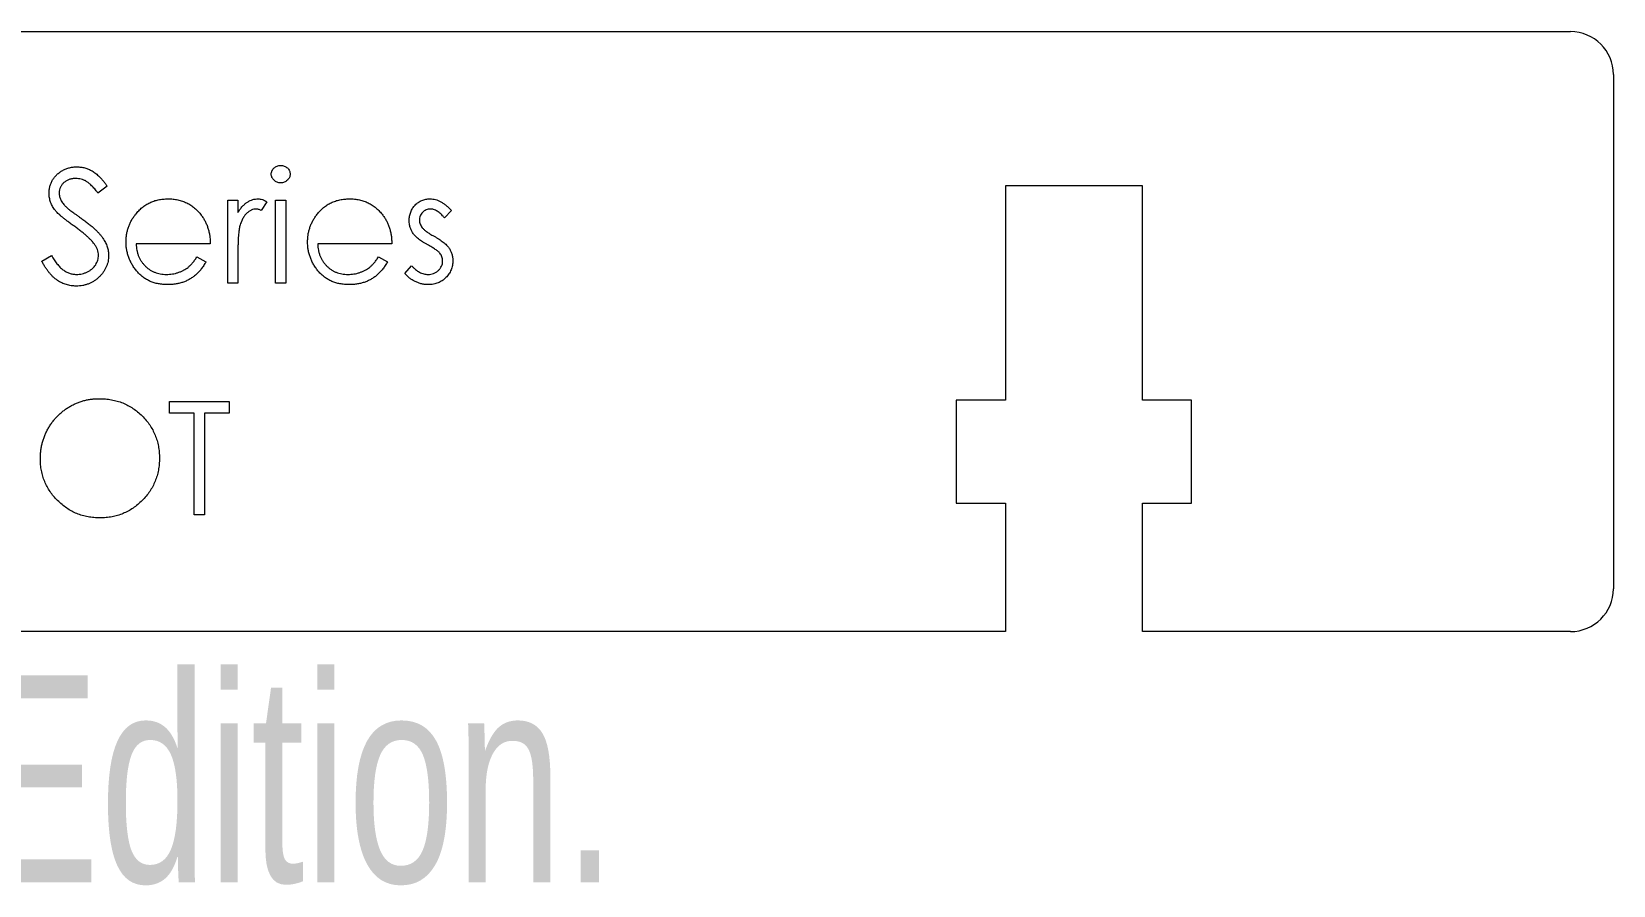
# Model space of a CAD drawing. Header units: millimetres. Extents: x -78.6 to 16.6, y -14.6 to 14.
# Drawn here: x -20.34 to 16.6, y -5.92 to 14 of the extents above; entities that cross this region are included whole.
import ezdxf

# ---------------------------------------------------------------- set-up
doc = ezdxf.new("R2010")
doc.units = ezdxf.units.MM
doc.styles.add('SLDTEXTSTYLE0', font='TXT', dxfattribs={"width": 0.7})

msp = doc.modelspace()

# ---------------------------------------------------------------- linework, layer by layer
at = {"color": 7, "linetype": 'Continuous', "lineweight": 15}
for p, q in [((-77.6, 14), (15.6, 14)), ((16.6, 13), (16.6, 1)), ((-18.58, 10.397), (-18.794, 10.234)), ((2.4, 10.4), (2.4, 5.4)), ((5.6, 10.4), (2.4, 10.4)), ((5.6, 5.4), (5.6, 10.4)), ((-15.764, 8.131), (-15.764, 10.065)), ((-15.764, 10.065), (-15.527, 10.065)), ((-15.527, 10.065), (-15.527, 9.78)), ((-14.849, 10.032), (-14.979, 9.827)), ((-14.645, 8.131), (-14.645, 10.065)), ((-14.645, 10.065), (-14.408, 10.065)), ((-14.408, 10.065), (-14.408, 8.131)), ((-10.541, 9.823), (-10.702, 9.658)), ((-16.171, 9.047), (-17.901, 9.047)), ((-11.931, 9.047), (-13.661, 9.047)), ((-20.106, 8.642), (-19.883, 8.776)), ((-16.484, 8.742), (-16.273, 8.631)), ((-15.527, 8.781), (-15.527, 8.131)), ((-12.244, 8.742), (-12.033, 8.631)), ((-11.626, 8.359), (-11.469, 8.538)), ((-15.527, 8.131), (-15.764, 8.131)), ((-14.408, 8.131), (-14.645, 8.131)), ((-17.121, 5.096), (-17.121, 5.367)), ((-17.121, 5.367), (-15.73, 5.367)), ((-15.73, 5.367), (-15.73, 5.096)), ((1.25, 5.4), (1.25, 3)), ((2.4, 5.4), (1.25, 5.4)), ((6.75, 5.4), (5.6, 5.4)), ((6.75, 3), (6.75, 5.4)), ((-16.545, 5.096), (-17.121, 5.096)), ((-16.545, 2.721), (-16.545, 5.096)), ((-15.73, 5.096), (-16.307, 5.096)), ((-16.307, 5.096), (-16.307, 2.721)), ((1.25, 3), (2.4, 3)), ((2.4, 3), (2.4, 0)), ((5.6, 3), (6.75, 3)), ((5.6, 0), (5.6, 3)), ((-16.307, 2.721), (-16.545, 2.721)), ((2.4, 0), (-64.4, 0)), ((15.6, 0), (5.6, 0))]:
    msp.add_line(p, q, dxfattribs=at)
for centre, start, end in [((15.6, 13), 0, 90), ((15.6, 1), 270, 0)]:
    msp.add_arc(centre, 1, start, end, dxfattribs=at)
for points, knots in [([(-19.937, 10.227), (-19.936, 10.255), (-19.934, 10.311), (-19.917, 10.392), (-19.891, 10.469), (-19.855, 10.542), (-19.808, 10.608), (-19.753, 10.669), (-19.688, 10.72), (-19.617, 10.765), (-19.539, 10.8), (-19.458, 10.827), (-19.372, 10.842), (-19.314, 10.844), (-19.285, 10.845)], [0, 0, 0, 0, 0.083785, 0.16578, 0.24628, 0.327461, 0.408797, 0.489715, 0.571376, 0.655523, 0.741019, 0.826547, 0.911989, 1, 1, 1, 1]), ([(-19.285, 10.845), (-19.254, 10.844), (-19.192, 10.842), (-19.1, 10.823), (-19.013, 10.792), (-18.942, 10.757), (-18.887, 10.722), (-18.844, 10.691), (-18.802, 10.654), (-18.758, 10.613), (-18.714, 10.566), (-18.67, 10.514), (-18.624, 10.458), (-18.595, 10.418), (-18.58, 10.397)], [0, 0, 0, 0, 0.1072328, 0.2132518, 0.3188304, 0.4267935, 0.483646, 0.5436038, 0.6083076, 0.6771268, 0.7506856, 0.8287134, 0.9121903, 1, 1, 1, 1]), ([(-14.747, 10.674), (-14.746, 10.688), (-14.744, 10.715), (-14.731, 10.753), (-14.711, 10.789), (-14.683, 10.82), (-14.649, 10.846), (-14.611, 10.865), (-14.57, 10.877), (-14.542, 10.878), (-14.527, 10.879)], [0, 0, 0, 0, 0.1232899, 0.2421491, 0.3634375, 0.4897454, 0.6181148, 0.7448938, 0.8689323, 1, 1, 1, 1]), ([(-14.527, 10.879), (-14.513, 10.878), (-14.484, 10.877), (-14.442, 10.865), (-14.404, 10.846), (-14.37, 10.82), (-14.341, 10.789), (-14.321, 10.753), (-14.308, 10.715), (-14.307, 10.688), (-14.306, 10.674)], [0, 0, 0, 0, 0.131899, 0.258284, 0.384341, 0.51198, 0.638632, 0.75923, 0.877412, 1, 1, 1, 1]), ([(-19.311, 10.573), (-19.339, 10.573), (-19.391, 10.571), (-19.466, 10.551), (-19.533, 10.521), (-19.591, 10.479), (-19.64, 10.428), (-19.674, 10.37), (-19.695, 10.306), (-19.698, 10.261), (-19.699, 10.238)], [0, 0, 0, 0, 0.1430731, 0.275903, 0.4023709, 0.5284136, 0.6503564, 0.7658951, 0.8807741, 1, 1, 1, 1]), ([(-18.794, 10.234), (-18.807, 10.251), (-18.832, 10.283), (-18.87, 10.328), (-18.906, 10.369), (-18.941, 10.405), (-18.974, 10.437), (-19.006, 10.465), (-19.036, 10.488), (-19.075, 10.513), (-19.123, 10.538), (-19.183, 10.558), (-19.246, 10.571), (-19.289, 10.573), (-19.311, 10.573)], [0, 0, 0, 0, 0.098469, 0.189629, 0.274184, 0.352183, 0.423199, 0.488551, 0.548473, 0.60144, 0.701198, 0.799592, 0.898545, 1, 1, 1, 1]), ([(-14.527, 10.472), (-14.542, 10.472), (-14.57, 10.474), (-14.611, 10.485), (-14.649, 10.505), (-14.683, 10.53), (-14.711, 10.561), (-14.731, 10.596), (-14.744, 10.634), (-14.746, 10.661), (-14.747, 10.674)], [0, 0, 0, 0, 0.131867, 0.256661, 0.384213, 0.513365, 0.640443, 0.761085, 0.879146, 1, 1, 1, 1]), ([(-14.306, 10.674), (-14.307, 10.661), (-14.308, 10.634), (-14.321, 10.596), (-14.342, 10.561), (-14.37, 10.531), (-14.404, 10.505), (-14.442, 10.485), (-14.484, 10.474), (-14.513, 10.472), (-14.527, 10.472)], [0, 0, 0, 0, 0.120162, 0.237546, 0.357497, 0.484917, 0.613329, 0.74015, 0.867301, 1, 1, 1, 1]), ([(-19.789, 9.825), (-19.8, 9.84), (-19.823, 9.871), (-19.854, 9.919), (-19.88, 9.968), (-19.9, 10.018), (-19.917, 10.069), (-19.928, 10.121), (-19.936, 10.174), (-19.936, 10.209), (-19.937, 10.227)], [0, 0, 0, 0, 0.133507, 0.262559, 0.388264, 0.512667, 0.633722, 0.755394, 0.877553, 1, 1, 1, 1]), ([(-19.699, 10.238), (-19.699, 10.224), (-19.698, 10.196), (-19.69, 10.154), (-19.679, 10.112), (-19.662, 10.071), (-19.639, 10.029), (-19.609, 9.986), (-19.57, 9.941), (-19.54, 9.912), (-19.525, 9.897)], [0, 0, 0, 0, 0.107285, 0.214746, 0.322939, 0.434116, 0.553412, 0.686073, 0.834256, 1, 1, 1, 1]), ([(-17.916, 9.738), (-17.892, 9.767), (-17.845, 9.823), (-17.765, 9.897), (-17.679, 9.959), (-17.587, 10.011), (-17.488, 10.05), (-17.385, 10.079), (-17.274, 10.095), (-17.199, 10.097), (-17.16, 10.099)], [0, 0, 0, 0, 0.128835, 0.253589, 0.374643, 0.49534, 0.616325, 0.739759, 0.866842, 1, 1, 1, 1]), ([(-17.16, 10.099), (-17.121, 10.098), (-17.043, 10.096), (-16.93, 10.077), (-16.822, 10.047), (-16.721, 10.006), (-16.626, 9.952), (-16.538, 9.885), (-16.455, 9.808), (-16.406, 9.748), (-16.382, 9.718)], [0, 0, 0, 0, 0.13204, 0.259033, 0.38188, 0.502258, 0.622752, 0.744743, 0.870109, 1, 1, 1, 1]), ([(-15.527, 9.78), (-15.509, 9.807), (-15.476, 9.857), (-15.42, 9.924), (-15.363, 9.98), (-15.304, 10.024), (-15.244, 10.057), (-15.182, 10.081), (-15.119, 10.096), (-15.076, 10.098), (-15.055, 10.099)], [0, 0, 0, 0, 0.160059, 0.306112, 0.438367, 0.560541, 0.675317, 0.786114, 0.892842, 1, 1, 1, 1]), ([(-15.055, 10.099), (-15.039, 10.098), (-15.005, 10.096), (-14.953, 10.083), (-14.9, 10.062), (-14.866, 10.042), (-14.849, 10.032)], [0, 0, 0, 0, 0.225278, 0.463523, 0.720324, 1, 1, 1, 1]), ([(-13.676, 9.738), (-13.652, 9.767), (-13.605, 9.823), (-13.525, 9.897), (-13.439, 9.959), (-13.347, 10.011), (-13.248, 10.05), (-13.144, 10.079), (-13.034, 10.095), (-12.959, 10.097), (-12.92, 10.099)], [0, 0, 0, 0, 0.128835, 0.253589, 0.374643, 0.49534, 0.616325, 0.739759, 0.866842, 1, 1, 1, 1]), ([(-12.92, 10.099), (-12.881, 10.098), (-12.803, 10.096), (-12.689, 10.077), (-12.582, 10.047), (-12.481, 10.006), (-12.386, 9.952), (-12.298, 9.885), (-12.215, 9.808), (-12.166, 9.748), (-12.142, 9.718)], [0, 0, 0, 0, 0.13204, 0.259033, 0.38188, 0.502258, 0.622752, 0.744743, 0.870109, 1, 1, 1, 1]), ([(-11.524, 9.591), (-11.524, 9.609), (-11.523, 9.644), (-11.517, 9.695), (-11.505, 9.744), (-11.491, 9.791), (-11.471, 9.835), (-11.447, 9.878), (-11.419, 9.917), (-11.386, 9.954), (-11.351, 9.988), (-11.312, 10.017), (-11.272, 10.042), (-11.229, 10.063), (-11.184, 10.079), (-11.137, 10.09), (-11.087, 10.098), (-11.053, 10.098), (-11.036, 10.099)], [0, 0, 0, 0, 0.067978, 0.133044, 0.196507, 0.258613, 0.319728, 0.380873, 0.442636, 0.505079, 0.567881, 0.628814, 0.68891, 0.748765, 0.809386, 0.870884, 0.934037, 1, 1, 1, 1]), ([(-11.036, 10.099), (-11.015, 10.098), (-10.974, 10.096), (-10.911, 10.083), (-10.849, 10.061), (-10.787, 10.03), (-10.725, 9.991), (-10.663, 9.943), (-10.6, 9.888), (-10.561, 9.845), (-10.541, 9.823)], [0, 0, 0, 0, 0.105714, 0.213412, 0.326127, 0.444452, 0.569061, 0.702712, 0.846318, 1, 1, 1, 1]), ([(-19.355, 9.465), (-19.383, 9.484), (-19.436, 9.522), (-19.511, 9.579), (-19.577, 9.63), (-19.636, 9.677), (-19.686, 9.72), (-19.728, 9.758), (-19.762, 9.792), (-19.78, 9.815), (-19.789, 9.825)], [0, 0, 0, 0, 0.181535, 0.347082, 0.495568, 0.628357, 0.74552, 0.845831, 0.930782, 1, 1, 1, 1]), ([(-19.525, 9.897), (-19.519, 9.891), (-19.505, 9.879), (-19.48, 9.859), (-19.447, 9.834), (-19.406, 9.804), (-19.358, 9.768), (-19.302, 9.728), (-19.238, 9.682), (-19.193, 9.65), (-19.169, 9.633)], [0, 0, 0, 0, 0.052594, 0.124952, 0.218094, 0.333502, 0.468789, 0.624938, 0.801683, 1, 1, 1, 1]), ([(-19.169, 9.633), (-19.14, 9.612), (-19.085, 9.572), (-19.006, 9.511), (-18.934, 9.452), (-18.869, 9.394), (-18.811, 9.338), (-18.76, 9.284), (-18.716, 9.232), (-18.668, 9.165), (-18.619, 9.083), (-18.577, 8.982), (-18.551, 8.881), (-18.548, 8.813), (-18.546, 8.779)], [0, 0, 0, 0, 0.096972, 0.187773, 0.272396, 0.351321, 0.424335, 0.491909, 0.554233, 0.611268, 0.716348, 0.81454, 0.908495, 1, 1, 1, 1]), ([(-18.139, 9.093), (-18.138, 9.122), (-18.136, 9.181), (-18.126, 9.268), (-18.109, 9.353), (-18.084, 9.435), (-18.053, 9.515), (-18.015, 9.592), (-17.969, 9.667), (-17.934, 9.714), (-17.916, 9.738)], [0, 0, 0, 0, 0.128045, 0.253768, 0.377428, 0.500551, 0.623296, 0.746578, 0.872348, 1, 1, 1, 1]), ([(-16.382, 9.718), (-16.365, 9.695), (-16.332, 9.65), (-16.29, 9.575), (-16.254, 9.498), (-16.225, 9.415), (-16.201, 9.329), (-16.184, 9.239), (-16.174, 9.144), (-16.172, 9.08), (-16.171, 9.047)], [0, 0, 0, 0, 0.118522, 0.236255, 0.356174, 0.47725, 0.60154, 0.729618, 0.862158, 1, 1, 1, 1]), ([(-15.1, 9.861), (-15.119, 9.86), (-15.158, 9.857), (-15.215, 9.837), (-15.271, 9.804), (-15.315, 9.767), (-15.349, 9.732), (-15.373, 9.702), (-15.395, 9.667), (-15.417, 9.63), (-15.436, 9.588), (-15.454, 9.543), (-15.47, 9.495), (-15.48, 9.462), (-15.485, 9.445)], [0, 0, 0, 0, 0.093807, 0.191338, 0.295191, 0.410312, 0.47193, 0.536425, 0.603119, 0.674118, 0.749332, 0.828283, 0.91204, 1, 1, 1, 1]), ([(-14.979, 9.827), (-14.99, 9.832), (-15.012, 9.841), (-15.044, 9.853), (-15.073, 9.86), (-15.092, 9.861), (-15.1, 9.861)], [0, 0, 0, 0, 0.295139, 0.56023, 0.794983, 1, 1, 1, 1]), ([(-13.899, 9.093), (-13.898, 9.122), (-13.896, 9.181), (-13.886, 9.268), (-13.869, 9.353), (-13.844, 9.435), (-13.813, 9.515), (-13.774, 9.592), (-13.729, 9.667), (-13.694, 9.714), (-13.676, 9.738)], [0, 0, 0, 0, 0.128045, 0.253768, 0.377428, 0.500551, 0.623296, 0.746578, 0.872348, 1, 1, 1, 1]), ([(-12.142, 9.718), (-12.125, 9.695), (-12.092, 9.65), (-12.05, 9.575), (-12.014, 9.498), (-11.985, 9.415), (-11.961, 9.329), (-11.944, 9.239), (-11.934, 9.144), (-11.932, 9.08), (-11.931, 9.047)], [0, 0, 0, 0, 0.118522, 0.236255, 0.356174, 0.47725, 0.60154, 0.729618, 0.862158, 1, 1, 1, 1]), ([(-11.036, 9.861), (-11.052, 9.86), (-11.085, 9.859), (-11.132, 9.843), (-11.176, 9.818), (-11.214, 9.783), (-11.246, 9.744), (-11.27, 9.699), (-11.284, 9.651), (-11.286, 9.618), (-11.287, 9.601)], [0, 0, 0, 0, 0.124958, 0.245901, 0.369166, 0.498511, 0.628504, 0.751028, 0.873724, 1, 1, 1, 1]), ([(-10.702, 9.658), (-10.716, 9.674), (-10.742, 9.705), (-10.785, 9.746), (-10.827, 9.781), (-10.869, 9.811), (-10.911, 9.833), (-10.953, 9.849), (-10.994, 9.859), (-11.022, 9.86), (-11.036, 9.861)], [0, 0, 0, 0, 0.158223, 0.305036, 0.441309, 0.565963, 0.683525, 0.793334, 0.898518, 1, 1, 1, 1]), ([(-18.878, 9.043), (-18.89, 9.058), (-18.915, 9.09), (-18.958, 9.137), (-19.008, 9.186), (-19.064, 9.238), (-19.127, 9.291), (-19.197, 9.348), (-19.274, 9.406), (-19.327, 9.445), (-19.355, 9.465)], [0, 0, 0, 0, 0.090279, 0.18953, 0.299198, 0.418926, 0.548376, 0.688136, 0.839084, 1, 1, 1, 1]), ([(-15.485, 9.445), (-15.488, 9.429), (-15.496, 9.395), (-15.504, 9.338), (-15.511, 9.271), (-15.517, 9.193), (-15.522, 9.105), (-15.524, 9.006), (-15.527, 8.897), (-15.527, 8.821), (-15.527, 8.781)], [0, 0, 0, 0, 0.0708549, 0.1569381, 0.2586004, 0.3758909, 0.5081662, 0.6562378, 0.8201768, 1, 1, 1, 1]), ([(-11.436, 9.293), (-11.449, 9.315), (-11.477, 9.36), (-11.503, 9.433), (-11.522, 9.511), (-11.523, 9.564), (-11.524, 9.591)], [0, 0, 0, 0, 0.246252, 0.492591, 0.74057, 1, 1, 1, 1]), ([(-11.102, 9.03), (-11.122, 9.04), (-11.16, 9.062), (-11.214, 9.095), (-11.263, 9.129), (-11.308, 9.161), (-11.347, 9.194), (-11.381, 9.227), (-11.411, 9.26), (-11.428, 9.283), (-11.436, 9.293)], [0, 0, 0, 0, 0.1577617, 0.3059502, 0.4437755, 0.5728244, 0.6921542, 0.8022957, 0.9055644, 1, 1, 1, 1]), ([(-11.287, 9.601), (-11.286, 9.586), (-11.284, 9.555), (-11.271, 9.51), (-11.25, 9.466), (-11.231, 9.439), (-11.221, 9.425)], [0, 0, 0, 0, 0.24004, 0.479403, 0.731757, 1, 1, 1, 1]), ([(-11.221, 9.425), (-11.215, 9.418), (-11.202, 9.402), (-11.178, 9.38), (-11.151, 9.356), (-11.118, 9.332), (-11.081, 9.307), (-11.04, 9.281), (-10.994, 9.253), (-10.962, 9.235), (-10.945, 9.226)], [0, 0, 0, 0, 0.083425, 0.17756, 0.283982, 0.402217, 0.533568, 0.676121, 0.831649, 1, 1, 1, 1]), ([(-18.783, 8.783), (-18.784, 8.805), (-18.787, 8.85), (-18.806, 8.916), (-18.836, 8.981), (-18.864, 9.022), (-18.878, 9.043)], [0, 0, 0, 0, 0.2347234, 0.4771583, 0.7285563, 1, 1, 1, 1]), ([(-17.166, 8.097), (-17.203, 8.098), (-17.276, 8.1), (-17.381, 8.114), (-17.481, 8.138), (-17.574, 8.171), (-17.661, 8.215), (-17.741, 8.268), (-17.816, 8.33), (-17.882, 8.402), (-17.942, 8.478), (-17.995, 8.559), (-18.039, 8.642), (-18.075, 8.727), (-18.104, 8.815), (-18.124, 8.905), (-18.136, 8.998), (-18.138, 9.061), (-18.139, 9.093)], [0, 0, 0, 0, 0.071579, 0.139629, 0.204797, 0.268135, 0.329814, 0.391301, 0.453434, 0.516552, 0.579631, 0.641119, 0.701294, 0.76081, 0.819932, 0.87892, 0.938983, 1, 1, 1, 1]), ([(-17.901, 9.047), (-17.9, 9.022), (-17.898, 8.971), (-17.887, 8.898), (-17.87, 8.828), (-17.847, 8.762), (-17.818, 8.7), (-17.783, 8.641), (-17.741, 8.585), (-17.695, 8.534), (-17.643, 8.487), (-17.588, 8.446), (-17.53, 8.412), (-17.469, 8.383), (-17.405, 8.361), (-17.338, 8.346), (-17.268, 8.336), (-17.22, 8.335), (-17.196, 8.335)], [0, 0, 0, 0, 0.068385, 0.134476, 0.198391, 0.260753, 0.321829, 0.383037, 0.444653, 0.507398, 0.569825, 0.630778, 0.690929, 0.750945, 0.811049, 0.872331, 0.935004, 1, 1, 1, 1]), ([(-12.926, 8.097), (-12.963, 8.098), (-13.036, 8.1), (-13.141, 8.114), (-13.241, 8.138), (-13.334, 8.171), (-13.42, 8.215), (-13.501, 8.268), (-13.576, 8.33), (-13.642, 8.402), (-13.702, 8.478), (-13.755, 8.559), (-13.799, 8.642), (-13.835, 8.727), (-13.864, 8.815), (-13.884, 8.905), (-13.896, 8.998), (-13.898, 9.061), (-13.899, 9.093)], [0, 0, 0, 0, 0.0715787, 0.1396292, 0.2047967, 0.268135, 0.3298137, 0.3913014, 0.4534335, 0.5165517, 0.5796313, 0.6411189, 0.701294, 0.7608103, 0.8199317, 0.8789196, 0.9389828, 1, 1, 1, 1]), ([(-13.661, 9.047), (-13.66, 9.022), (-13.658, 8.971), (-13.647, 8.898), (-13.63, 8.828), (-13.607, 8.762), (-13.578, 8.7), (-13.543, 8.641), (-13.501, 8.585), (-13.455, 8.534), (-13.403, 8.487), (-13.348, 8.446), (-13.29, 8.412), (-13.229, 8.383), (-13.165, 8.361), (-13.098, 8.346), (-13.028, 8.336), (-12.98, 8.335), (-12.956, 8.335)], [0, 0, 0, 0, 0.068385, 0.134476, 0.198391, 0.260753, 0.321829, 0.383037, 0.444653, 0.507398, 0.569825, 0.630778, 0.690929, 0.750945, 0.811049, 0.872331, 0.935004, 1, 1, 1, 1]), ([(-10.809, 8.83), (-10.815, 8.837), (-10.829, 8.852), (-10.853, 8.873), (-10.882, 8.897), (-10.916, 8.921), (-10.955, 8.946), (-11, 8.973), (-11.049, 9.001), (-11.084, 9.02), (-11.102, 9.03)], [0, 0, 0, 0, 0.076875, 0.167462, 0.27227, 0.389551, 0.520801, 0.666263, 0.825545, 1, 1, 1, 1]), ([(-10.945, 9.226), (-10.924, 9.215), (-10.885, 9.192), (-10.828, 9.158), (-10.777, 9.123), (-10.73, 9.09), (-10.69, 9.056), (-10.653, 9.022), (-10.622, 8.989), (-10.605, 8.966), (-10.597, 8.955)], [0, 0, 0, 0, 0.158989, 0.307115, 0.446213, 0.574876, 0.694152, 0.804581, 0.906593, 1, 1, 1, 1]), ([(-10.597, 8.955), (-10.583, 8.932), (-10.556, 8.888), (-10.527, 8.814), (-10.51, 8.736), (-10.508, 8.683), (-10.507, 8.656)], [0, 0, 0, 0, 0.248839, 0.495235, 0.743336, 1, 1, 1, 1]), ([(-19.302, 8.063), (-19.322, 8.064), (-19.361, 8.064), (-19.42, 8.071), (-19.478, 8.081), (-19.533, 8.096), (-19.588, 8.115), (-19.641, 8.137), (-19.692, 8.165), (-19.743, 8.196), (-19.792, 8.232), (-19.84, 8.275), (-19.887, 8.322), (-19.933, 8.375), (-19.978, 8.433), (-20.022, 8.498), (-20.065, 8.567), (-20.092, 8.616), (-20.106, 8.642)], [0, 0, 0, 0, 0.057208, 0.113696, 0.169178, 0.224159, 0.27872, 0.333794, 0.389241, 0.445822, 0.503704, 0.564294, 0.627975, 0.695038, 0.765373, 0.839611, 0.917538, 1, 1, 1, 1]), ([(-19.883, 8.776), (-19.862, 8.741), (-19.822, 8.674), (-19.755, 8.584), (-19.687, 8.507), (-19.615, 8.445), (-19.54, 8.395), (-19.463, 8.36), (-19.383, 8.339), (-19.329, 8.336), (-19.302, 8.335)], [0, 0, 0, 0, 0.159004, 0.304646, 0.438547, 0.562322, 0.677433, 0.786897, 0.893611, 1, 1, 1, 1]), ([(-19.302, 8.335), (-19.278, 8.335), (-19.232, 8.337), (-19.165, 8.349), (-19.099, 8.368), (-19.037, 8.395), (-18.978, 8.428), (-18.927, 8.467), (-18.883, 8.512), (-18.847, 8.561), (-18.819, 8.614), (-18.798, 8.669), (-18.786, 8.725), (-18.784, 8.764), (-18.783, 8.783)], [0, 0, 0, 0, 0.091264, 0.18093, 0.270088, 0.360156, 0.448343, 0.532666, 0.613834, 0.693982, 0.772716, 0.849335, 0.923967, 1, 1, 1, 1]), ([(-18.546, 8.779), (-18.546, 8.756), (-18.547, 8.709), (-18.559, 8.64), (-18.575, 8.573), (-18.6, 8.508), (-18.631, 8.446), (-18.669, 8.387), (-18.714, 8.329), (-18.766, 8.276), (-18.822, 8.226), (-18.881, 8.182), (-18.944, 8.146), (-19.01, 8.116), (-19.079, 8.092), (-19.15, 8.075), (-19.225, 8.065), (-19.276, 8.064), (-19.302, 8.063)], [0, 0, 0, 0, 0.061484, 0.121775, 0.18092, 0.240256, 0.300114, 0.361146, 0.423501, 0.488669, 0.553954, 0.617581, 0.680238, 0.742187, 0.804663, 0.868259, 0.93302, 1, 1, 1, 1]), ([(-17.196, 8.335), (-17.172, 8.335), (-17.125, 8.336), (-17.055, 8.345), (-16.986, 8.359), (-16.919, 8.379), (-16.854, 8.403), (-16.794, 8.431), (-16.739, 8.463), (-16.688, 8.5), (-16.638, 8.544), (-16.588, 8.6), (-16.535, 8.666), (-16.502, 8.715), (-16.484, 8.742)], [0, 0, 0, 0, 0.082592, 0.163879, 0.245659, 0.327726, 0.40861, 0.485749, 0.559169, 0.630268, 0.705306, 0.792065, 0.889796, 1, 1, 1, 1]), ([(-16.273, 8.631), (-16.29, 8.601), (-16.323, 8.543), (-16.379, 8.463), (-16.438, 8.392), (-16.502, 8.33), (-16.57, 8.276), (-16.642, 8.229), (-16.717, 8.189), (-16.797, 8.155), (-16.882, 8.129), (-16.972, 8.111), (-17.068, 8.099), (-17.133, 8.098), (-17.166, 8.097)], [0, 0, 0, 0, 0.09337, 0.181661, 0.265874, 0.346355, 0.4246, 0.501903, 0.579992, 0.658443, 0.738672, 0.821894, 0.908801, 1, 1, 1, 1]), ([(-12.956, 8.335), (-12.932, 8.335), (-12.885, 8.336), (-12.815, 8.345), (-12.746, 8.359), (-12.679, 8.379), (-12.614, 8.403), (-12.554, 8.431), (-12.499, 8.463), (-12.448, 8.5), (-12.398, 8.544), (-12.348, 8.6), (-12.295, 8.666), (-12.262, 8.715), (-12.244, 8.742)], [0, 0, 0, 0, 0.082592, 0.163879, 0.245659, 0.327726, 0.40861, 0.485749, 0.559169, 0.630268, 0.705306, 0.792065, 0.889796, 1, 1, 1, 1]), ([(-12.033, 8.631), (-12.05, 8.601), (-12.083, 8.543), (-12.139, 8.463), (-12.198, 8.392), (-12.262, 8.33), (-12.33, 8.276), (-12.402, 8.229), (-12.477, 8.189), (-12.557, 8.155), (-12.642, 8.129), (-12.732, 8.111), (-12.827, 8.099), (-12.893, 8.098), (-12.926, 8.097)], [0, 0, 0, 0, 0.09337, 0.181661, 0.265874, 0.346355, 0.4246, 0.501903, 0.579992, 0.658443, 0.738672, 0.821894, 0.908801, 1, 1, 1, 1]), ([(-11.469, 8.538), (-11.454, 8.522), (-11.425, 8.491), (-11.378, 8.449), (-11.331, 8.414), (-11.284, 8.385), (-11.235, 8.362), (-11.186, 8.347), (-11.136, 8.336), (-11.102, 8.335), (-11.085, 8.335)], [0, 0, 0, 0, 0.147476, 0.285904, 0.417172, 0.540501, 0.659238, 0.775006, 0.887229, 1, 1, 1, 1]), ([(-11.085, 8.335), (-11.062, 8.336), (-11.018, 8.338), (-10.954, 8.356), (-10.894, 8.385), (-10.843, 8.426), (-10.799, 8.473), (-10.767, 8.527), (-10.748, 8.585), (-10.745, 8.625), (-10.744, 8.646)], [0, 0, 0, 0, 0.134042, 0.261896, 0.387836, 0.517686, 0.644509, 0.764718, 0.880291, 1, 1, 1, 1]), ([(-10.507, 8.656), (-10.507, 8.637), (-10.508, 8.599), (-10.516, 8.544), (-10.529, 8.491), (-10.546, 8.439), (-10.57, 8.391), (-10.597, 8.344), (-10.63, 8.3), (-10.668, 8.259), (-10.71, 8.221), (-10.754, 8.188), (-10.801, 8.16), (-10.85, 8.137), (-10.903, 8.119), (-10.957, 8.106), (-11.015, 8.099), (-11.053, 8.098), (-11.073, 8.097)], [0, 0, 0, 0, 0.064548, 0.127199, 0.188597, 0.24864, 0.309525, 0.370037, 0.431889, 0.495704, 0.559519, 0.621372, 0.682397, 0.743568, 0.805498, 0.86864, 0.933066, 1, 1, 1, 1]), ([(-10.744, 8.646), (-10.745, 8.663), (-10.747, 8.696), (-10.759, 8.744), (-10.779, 8.79), (-10.799, 8.817), (-10.809, 8.83)], [0, 0, 0, 0, 0.253475, 0.500453, 0.745578, 1, 1, 1, 1]), ([(-11.073, 8.097), (-11.1, 8.098), (-11.153, 8.099), (-11.232, 8.113), (-11.308, 8.135), (-11.383, 8.165), (-11.453, 8.203), (-11.517, 8.249), (-11.576, 8.3), (-11.609, 8.339), (-11.626, 8.359)], [0, 0, 0, 0, 0.126743, 0.251724, 0.377219, 0.504694, 0.631458, 0.755401, 0.877701, 1, 1, 1, 1]), ([(-20.14, 4.033), (-20.14, 4.064), (-20.139, 4.127), (-20.129, 4.22), (-20.115, 4.311), (-20.095, 4.401), (-20.069, 4.488), (-20.038, 4.575), (-20, 4.659), (-19.957, 4.741), (-19.909, 4.82), (-19.856, 4.895), (-19.8, 4.966), (-19.739, 5.031), (-19.674, 5.093), (-19.605, 5.15), (-19.532, 5.204), (-19.455, 5.251), (-19.375, 5.295), (-19.293, 5.332), (-19.209, 5.364), (-19.123, 5.39), (-19.037, 5.41), (-18.948, 5.424), (-18.858, 5.434), (-18.797, 5.435), (-18.766, 5.435)], [0, 0, 0, 0, 0.043209, 0.085873, 0.12812, 0.170152, 0.211918, 0.253753, 0.296006, 0.338443, 0.381015, 0.42282, 0.464089, 0.505126, 0.545975, 0.586985, 0.628339, 0.670084, 0.711992, 0.753039, 0.794049, 0.834886, 0.875498, 0.916547, 0.958004, 1, 1, 1, 1]), ([(-18.766, 5.435), (-18.717, 5.434), (-18.621, 5.431), (-18.48, 5.413), (-18.345, 5.38), (-18.215, 5.337), (-18.092, 5.28), (-17.975, 5.211), (-17.865, 5.129), (-17.762, 5.035), (-17.667, 4.932), (-17.584, 4.823), (-17.515, 4.708), (-17.458, 4.586), (-17.413, 4.46), (-17.382, 4.326), (-17.362, 4.188), (-17.36, 4.093), (-17.359, 4.045)], [0, 0, 0, 0, 0.06657, 0.130749, 0.193413, 0.254989, 0.316114, 0.377262, 0.439401, 0.502971, 0.566525, 0.628231, 0.689091, 0.749345, 0.81017, 0.87161, 0.934869, 1, 1, 1, 1]), ([(-18.745, 2.654), (-18.793, 2.655), (-18.888, 2.657), (-19.026, 2.677), (-19.16, 2.708), (-19.287, 2.752), (-19.409, 2.809), (-19.525, 2.879), (-19.635, 2.962), (-19.738, 3.055), (-19.832, 3.158), (-19.914, 3.267), (-19.984, 3.382), (-20.041, 3.502), (-20.086, 3.627), (-20.117, 3.758), (-20.137, 3.893), (-20.139, 3.986), (-20.14, 4.033)], [0, 0, 0, 0, 0.065819, 0.129747, 0.192072, 0.253459, 0.31457, 0.37628, 0.439026, 0.503267, 0.567493, 0.629705, 0.691, 0.751452, 0.812004, 0.87315, 0.935635, 1, 1, 1, 1]), ([(-17.359, 4.045), (-17.36, 3.998), (-17.362, 3.904), (-17.382, 3.766), (-17.413, 3.634), (-17.457, 3.507), (-17.514, 3.386), (-17.584, 3.27), (-17.667, 3.16), (-17.761, 3.057), (-17.863, 2.963), (-17.973, 2.88), (-18.087, 2.809), (-18.209, 2.753), (-18.335, 2.708), (-18.467, 2.677), (-18.604, 2.657), (-18.698, 2.655), (-18.745, 2.654)], [0, 0, 0, 0, 0.065227, 0.128569, 0.19032, 0.251378, 0.312388, 0.373789, 0.436431, 0.500567, 0.564687, 0.627136, 0.688455, 0.749246, 0.810155, 0.871671, 0.934773, 1, 1, 1, 1])]:
    msp.add_open_spline(points, degree=3, knots=knots, dxfattribs=at)

# ---------------------------------------------------------------- texts
at = {"color": 7, "linetype": 'Continuous', "insert": (-78.6, -1.02), "char_height": 4.83362, "attachment_point": 1, "style": 'SLDTEXTSTYLE0'}
msp.add_mtext('SOLIDWORKS Educational Edition.', dxfattribs=at)

doc.saveas('drawing.dxf')
